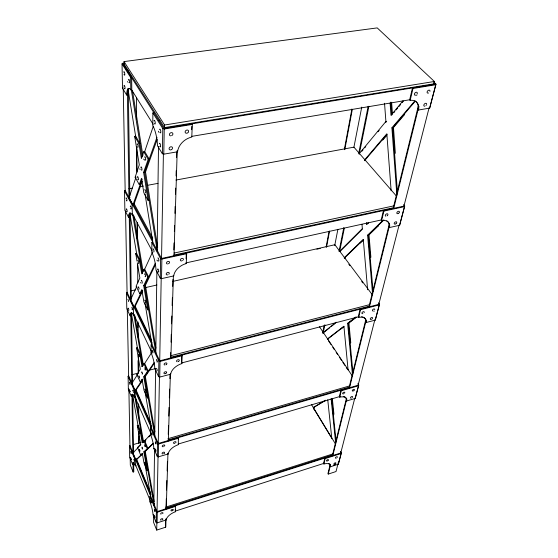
<?xml version="1.0" encoding="UTF-8"?>
<svg xmlns="http://www.w3.org/2000/svg" width="558" height="558" viewBox="0 0 558 558"><rect width="100%" height="100%" fill="white"/><g stroke="black" fill="none" stroke-linecap="round" stroke-linejoin="round"><path stroke-width="0.84" d="M175.393 505.771L175.407 511.735A10.337 5.148 -25.4 0 0 166.172 519.951L157.098 522.888L156.177 522.518L153.011 514.769A10.274 1.862 74.2 0 0 149.928 501.781L149.969 496.362L150.66 496.146L145.087 464.954M178.267 439.23L178.344 437.618L178.337 444.67A11.251 6.187 -25.8 0 0 168.216 453.94L158.298 456.883L157.286 456.5L153.813 448.513A11.125 2.246 74.8 0 0 150.444 434.257L150.493 427.763L151.239 427.547L145.045 391.904M181.636 361.396L181.915 355.09L181.873 363.586A12.36 7.575 -26.7 0 0 170.685 374.195L159.741 377.082L158.625 376.685L154.782 368.531A12.199 2.748 75.8 0 0 151.058 352.726L151.12 344.809L151.95 344.6L144.947 302.987M145.073 194.393L152.822 242.221L151.895 242.444L151.825 252.314A13.636 3.404 77.3 0 1 155.975 270.03L160.279 278.233L161.52 278.644L173.733 275.91A13.727 9.458 -28.8 0 1 186.246 263.557L186.672 253.716L186.323 253.102L186.079 258.842M153.924 112.793L152.878 112.953L152.787 125.592A15.694 4.262 79.6 0 1 157.475 145.764L162.364 153.743L163.78 154.168L177.583 151.776A15.519 12.095 -34.4 0 1 191.771 137.066L192.322 124.434L191.924 123.841M153.694 514.56L153.589 522.386L156.721 530.1L165.691 527.17L165.9 520.209M153.813 505.374L154.531 450.18M154.712 436.258L155.591 369.277M155.794 353.619L156.875 270.972M157.133 250.961L158.5 146.566M156.177 522.518L156.359 511.839L149.969 496.362M157.286 456.5L157.502 443.687L150.493 427.763M158.625 376.685L158.891 361.026L151.12 344.809M160.279 278.233L160.606 258.654L151.895 242.444M162.364 153.743L162.79 128.584L152.878 112.953M156.721 530.1L156.861 522.26M157.049 511.798L158.04 456.025M158.256 443.826L159.442 376.727M159.721 361.04L161.192 278.254M161.548 258.208L163.403 153.631M157.098 522.888L157.293 512.209L156.359 511.839M158.298 456.883L158.528 444.07L157.502 443.687M159.741 377.082L160.027 361.424L158.891 361.026M161.52 278.644L161.876 259.072L160.606 258.654M163.78 154.168L164.233 129.01L162.79 128.584M164.526 128.221L164.582 125.013L124.043 61.596L377.215 27.9L434.375 81.482L433.803 83.714M165.656 519.631L165.691 527.17M166.005 508.324L166.291 498.747M166.556 490.05L166.842 480.48M167.135 470.903L167.421 461.333M168.237 434.361L168.502 425.663M168.788 416.087L169.053 407.389M169.346 397.819L169.604 389.114M169.925 378.673L170.057 374.32M170.553 357.79L170.713 352.572M171.027 342.131L171.264 334.298M171.578 323.856L171.815 316.023M172.136 305.582L172.373 297.756M172.715 286.442L172.924 279.481M173.817 249.9L174.026 242.939M174.368 231.626L174.556 225.537M174.919 213.351L175.135 206.39M175.498 194.212L175.686 188.123M176.056 175.937L176.209 170.72M176.607 157.67L176.767 152.446M166.249 508.903L167.951 453.215M168.328 441.036L170.378 374.034M170.86 358.375L173.385 275.722M177.221 150.43L173.998 255.704L173.657 255.125L393.292 207.778L393.746 208.308M175.407 511.735L175.226 509.614M191.666 129.735L191.812 126.366M131.723 307.716C132.392 306.182 133.041 311.971 131.953 309.027M129.47 389.742L130.202 391.814L129.77 391.186M130.698 457.755L131.374 459.729L130.886 458.781M144.668 300.357C145.045 299.004 146.147 302.499 145.394 302.743M144.571 367.938C145.164 366.599 145.973 371.823 144.899 369.542M144.655 389.163C145.101 387.977 146.077 392.393 145.087 390.998M326.158 246.845L329.039 231.431M344.384 149.244L351.896 109.005M326.507 247.292L329.555 231.026M344.774 149.684L352.307 109.445M334.716 245.562L337.883 229.324M353.905 147.284L361.744 107.115M322.719 332.554L324.093 325.726M339.006 251.463L343.805 227.559M358.724 153.297L368.154 106.348M323.159 333.252L324.882 324.714M339.676 251.316L344.314 228.278M359.282 154.022L368.915 106.229M313.617 409.07L313.945 407.507L313.366 407.682M339.724 397.177L339.383 396.647L340.896 390.258L341.245 390.788L339.724 397.177A10.414 5.454 -32.1 0 1 346.748 400.944L355.202 398.433L358.738 385.062L357.817 383.674M381.644 220.529L381.205 219.998L383.444 210.554L383.89 211.084L381.644 220.529A12.799 7.91 -38.8 0 1 389.575 227.524L399.619 225.279L404.703 205.965L403.567 204.653M323.87 463.991L325.147 458.599L324.84 458.083L323.563 463.475L323.87 463.991A9.57 4.61 -30.5 0 1 330.489 466.753L338.322 464.221L341.35 452.81L340.478 451.38M358.655 317.418L360.482 309.725L360.091 309.188L358.271 316.881L358.655 317.418A11.453 6.529 -34.7 0 1 366.111 322.538L375.29 320.111L379.489 304.187L378.45 302.792M410.172 100.335L412.99 88.471L412.467 87.962L409.656 99.826L410.172 100.335A14.675 9.667 -45.5 0 1 418.598 110.017L429.674 108.099L435.965 84.139L434.068 82.354M330.238 464.263L327.958 473.561L328.257 474.077L336.014 471.538L338.601 461.417M332.317 455.809L346.448 398.328M349.155 387.336L365.776 319.713M368.894 307.033L389.261 224.19M393.209 208.134L418.354 105.846M328.257 474.077L330.545 464.772M332.84 455.474L346.797 398.837M349.503 387.852L366.167 320.222M369.291 307.542L389.707 224.7M393.662 208.636L418.87 106.355M127.852 299.339L128.556 300.399L128.396 301.655M340.764 452.977L354.797 398.126M358.041 385.473L374.885 319.657M378.554 305.31L399.075 225.146M403.825 206.586L429.088 107.854M338.322 464.221L341.35 452.81M355.202 398.433L358.738 385.062M375.29 320.111L379.489 304.187M399.619 225.279L404.703 205.965M429.674 108.099L435.965 84.139M140.211 184.454L139.27 184.628L135.127 177.228L139.298 164.847L134.673 136.368L135.643 136.208L139.953 143.504L138.984 143.671L134.673 136.368M149.098 200.294L148.149 200.475L143.608 172.345L148.212 159.316L149.202 159.142L144.71 151.546L143.727 151.713L141.397 158.625L138.984 143.671M135.852 177.646L128.982 197.916L161.541 258.452L403.936 206.125M144.55 152.013L153.29 126.234M139.27 184.628L141.495 178.344L143.838 192.782L148.149 200.475M142.151 178.985L132.86 205.135L133.753 204.96L142.22 181.259M156.972 137.254L144.571 172.171L157.14 250.249M157.663 247.48L145.533 171.997L157.14 139.521M156.275 368.461C156.931 368.008 157.712 371.405 156.847 370.896M148.602 309.613L147.751 309.816L143.706 285.661L147.793 277.152L148.672 276.956L144.682 269.165L143.811 269.361L141.732 273.901L139.584 261.095L135.733 253.576L136.598 253.395L140.449 260.907L139.584 261.095M136.71 286.505L130.53 299.939L159.727 360.81L378.798 304.368M144.362 269.863L152.515 252.139M137.296 262.839L139.856 278.003L136.103 286.198L139.821 293.731L141.809 289.595L143.908 302.011L147.751 309.816M142.283 290.174L134.032 307.242L134.834 307.06L142.75 290.76M155.305 263.243L144.564 285.466L155.808 352.628M155.926 348.164L145.422 285.271L155.473 264.576M136.006 465.609L135.343 465.804A9.898 1.758 74.7 0 0 132.525 464.165L129.672 457.19L129.456 446.191L129.902 445.479M141.021 381.832L140.267 382.035L136.898 374.551L140.302 369.236L136.591 347.899L137.366 347.704L140.846 355.216L140.065 355.418L136.591 347.899M142.778 366.39L141.997 366.592L143.873 363.663L144.662 363.46L148.254 371.216L147.465 371.426L143.776 376.859L147.438 397.966L148.205 397.756M137.359 374.802L131.793 383.444L158.263 443.464L358.096 385.243M144.18 364.207L151.678 352.558M128.821 376.259L135.169 390.642L135.238 397.198L134.52 397.394A10.707 2.106 75.4 0 0 131.451 396.626L128.354 389.498L128.835 388.78M128.354 389.498L128.103 376.448L128.591 375.729M140.267 382.035L142.067 379.377L142.834 379.175M142.381 379.838L134.987 390.691L135.713 390.495L142.674 380.326M154.071 362.686L144.55 376.65L154.726 435.449M143.776 376.859L145.324 376.448L154.413 363.174M134.318 315.144L133.522 315.333A11.746 2.553 76.4 0 0 130.174 315.835L126.785 308.644L126.485 292.901L127.015 292.183M359.003 153.987L385.906 121.47L386.68 121.33L385.578 122.662M403.022 100.782L390.991 115.318L390.098 103.16M361.933 151.197L363.028 149.872M364.681 147.884L365.783 146.552M378.094 131.688L379.168 130.398M393.829 112.709L394.855 111.467M396.152 109.898L397.798 107.917M398.893 106.599L400.532 104.611M402.179 102.63L403.274 101.312M364.381 160.188L386.834 133.801L391.137 190.787M396.857 195.028L391.911 127.838L414.999 100.712M364.548 160.704L387.071 134.29M415.25 101.235L392.692 127.698L397.491 193.145M386.771 135.406L383.018 139.8L382.258 139.939M391.911 127.838L393.467 127.559L404.487 114.655L403.692 114.795M130.265 213.247A13.12 3.132 77.9 0 0 129.491 217.285L128.619 217.46L124.88 210.331L124.504 190.976L125.097 190.285M141.32 454.756L140.63 454.958L137.554 447.621L140.672 444.356L137.289 425.447L138 425.245L141.167 432.638L140.456 432.841L137.289 425.447M140.456 432.841L142.22 442.731L144.648 440.736L147.912 448.346L143.838 451.827L147.179 470.554L147.877 470.338M137.966 447.711L132.853 453.054L157.049 511.623L340.757 452.998M140.853 444.698L137.554 447.621M143.504 441.929L151.002 434.096M144.794 441.113L145.952 439.913M148.853 436.9L151.169 434.487M339.494 251.428L362.351 228.62L361.982 224.309M366.522 222.6L366.669 224.323L368.489 222.496M340.164 251.274L362.484 229.045M368.594 222.949L366.669 224.323M128.514 89.336A15.101 3.857 80 0 0 127.656 94.923L126.68 95.062L122.509 88.255L123.165 87.606M140.63 454.958L142.283 453.354L144.006 463L147.179 470.554M142.429 453.682L135.782 460.148L142.471 454.107M153.22 443.185L144.55 451.624L153.834 503.832L154.517 503.616L153.834 503.832M143.838 451.827L145.254 451.415L153.338 443.575M344.237 257.761L363.279 239.361L367.624 289.735M372.5 293.187L367.589 235.204L383.179 220.131M344.293 258.201L363.411 239.752M383.918 219.971L368.294 235.044L373.044 291.283M363.544 240.142L359.436 243.595M367.589 235.204L369.005 234.883L378.317 225.913L377.592 226.074M122.509 88.255L122.035 63.87L122.704 63.242L124.385 63.012M416.986 94.951L416.47 95.299M322.615 333.084L336.195 322.182M323.228 332.924L329.813 327.644M331.131 326.59L335.079 323.424M327.518 338.901L343.902 326.221L348.08 369.884M352.496 375.018L347.613 323.347L355.676 317.104M327.448 339.264L343.888 326.556M356.262 316.993L348.269 323.173L352.97 373.114M343.874 326.897L340.61 329.094M347.613 323.347L348.917 323.005L356.262 317.335M313.366 407.466L325.523 400.219M313.226 407.724L325.405 400.47M374.327 311.057L373.867 311.252M353.828 390.642L353.967 390.586A1.228 0.642 -32.9 0 0 353.995 389.365A1.228 0.642 -32.9 0 0 352.314 390.46A1.228 0.642 -32.9 0 0 353.444 390.914M333.321 465.226L335.665 464.465M175.191 511.142L324.052 463.314M165.817 507.11L333.482 453.731M157.293 512.209L175.644 506.35M325.147 458.599L341.071 453.515M149.928 501.781L150.611 501.565M130.167 457.253L130.314 465.086L133.139 472.04L133.787 471.852L133.648 462.268M333.342 414.503L333.942 414.322L332.303 398.335M132.525 464.165L133.174 463.97A9.891 1.765 74.7 0 1 134.297 462.638M133.543 464.709L135.12 464.242M135.343 465.804L135.28 460.294L135.95 460.099L130.119 445.995M153.813 448.513L154.559 448.297M324.819 400.825L325.412 400.651M178.183 444.035L340.429 396.34M167.958 438.693L349.915 385.822M168.07 439.927L349.182 387.21L349.531 387.74M158.528 444.07L178.616 438.211M341.245 390.788L358.445 385.773M139.047 442.836L140.714 442.355M143.204 441.636L145.701 440.918M133.32 444.566L140.846 442.389M142.22 442.731L142.932 442.529L134.883 397.296L133.934 395.127M150.444 434.257L151.183 434.047M134.883 397.296L135.608 397.101M131.451 396.626L132.169 396.431A10.707 2.113 75.4 0 1 133.083 394.227M350.131 342.933L350.773 342.758L348.917 323.005M134.52 397.394L134.436 390.83L135.169 390.642M327.602 339.222L328.223 339.055M136.898 374.551L137.652 374.348M132.107 374.69L138 373.156M148.944 370.303L155.675 368.552M359.178 316.637L181.573 362.965L181.873 363.586M170.427 355.788L369.654 304.64M160.027 361.424L182.222 355.704M360.482 309.725L379.196 304.898M151.058 352.726L151.881 352.517M172.492 510.647L172.638 510.612A1.221 0.614 -25.3 0 0 172.868 509.391A1.221 0.614 -25.3 0 0 171.055 510.256A1.221 0.614 -25.3 0 0 172.094 510.814M132.888 313.038L133.927 315.228L134.722 315.04M130.174 315.835L130.956 315.647A11.739 2.56 76.4 0 1 131.43 312.975M370.184 257.405L370.889 257.245L369.005 234.883M126.485 292.901L133.425 307.395L134.227 307.207L127.273 292.72M344.453 258.173L345.13 258.019M139.821 293.731L140.658 293.543M143.706 285.661L145.422 285.271M316.874 249.182L320.271 248.415M130.642 290.948L135.727 289.797M145.045 287.691L156.91 285.005M173.015 281.358L334.877 244.725L372.367 294.819M186.456 262.797L381.219 219.971M161.876 259.072L186.672 253.716M383.89 211.084L404.397 206.655M174.11 253.06L393.843 205.867M128.619 217.46A13.127 3.118 77.9 0 1 132.309 215.088L133.195 214.921M124.504 190.976L132.19 205.288L133.083 205.114L125.383 190.815M394.576 153.394L395.343 153.255L393.467 127.559M128.863 188.75L132.281 188.123M139.988 186.7L143.406 186.065M147.689 185.277L157.956 183.373M175.93 180.053L353.925 147.159L396.41 196.032M135.127 177.228L136.054 177.053M143.608 172.345L145.533 171.997M191.289 136.445L410.667 99.61M164.233 129.01L192.322 124.434M412.99 88.471L435.659 84.774M164.582 125.013L434.375 81.482M433.761 83.867L164.533 127.594L124.085 64.093M158.835 120.472L159.895 120.298M126.68 95.062A15.101 3.843 80 0 1 130.788 89.859L131.786 89.712L131.653 78.127M122.035 63.87L130.642 77.443L131.646 77.304L123.025 63.738M127.05 70.441L128.04 70.301M124.42 63.507L122.781 63.724L163.85 128.41L435.135 84.23L433.964 83.128M157.774 261.053L156.84 260.084M144.571 160.069L143.594 159.072M133.488 392.56L132.992 390.175L132.902 390.733M139.626 433.817L139.144 431.494L139.082 432.269M140.923 283.032L140.463 282.474M433.859 83.086L435.128 84.272M423.341 85.562L423.864 86.065M418.598 110.017L418.088 109.508A14.661 9.674 -45.5 0 0 415.717 101.34M159.03 132.469L158.381 131.221M138.712 289.344C139.925 289.483 137.798 284.782 138.182 287.788M128.549 310.485C129.519 310.855 127.998 306.593 128.019 308.7M389.575 227.524L389.135 226.994A12.792 7.917 -38.8 0 0 386.757 220.773M152.634 352.998C153.869 353.43 151.783 348.534 152.104 351.407M139.047 356.827C140.037 357.371 138.544 353.033 138.51 355.028M348.834 264.276L349.859 265.65M361.71 281.497L362.742 282.871M369.487 306.754L369.096 306.223L170.567 357.315L170.874 357.929M139.263 378.059C140.197 378.638 138.823 374.446 138.74 376.287M366.111 322.538L365.727 322.001A11.446 6.536 -34.7 0 0 363.384 317.153M140.121 169.59L139.814 168.739M151.867 435.01C152.829 435.805 151.448 431.487 151.344 433.231M319.483 326.744L352.147 375.722M328.509 340.847L330.908 344.446M332.826 347.327L334.263 349.482M336.181 352.363L337.625 354.525M339.543 357.406L341.461 360.287M342.898 362.442L344.823 365.323M346.26 367.485L347.697 369.64M155.787 443.952C156.763 444.789 155.375 440.415 155.257 442.152M177.583 125.473L177.967 126.066M346.748 400.944L346.406 400.414A10.407 5.454 -32.1 0 0 343.33 396.382M177.2 151.176L177.583 151.776M131.332 89.371L153.206 124.399M311.406 404.397L335.63 444.238M313.429 408.051L331.25 437.367M332.826 455.53L332.512 455.014L166.005 508.101L166.256 508.687M330.489 466.753L330.19 466.237A9.57 4.61 -30.5 0 0 328.627 463.377M143.727 151.713L148.212 159.316M154.712 517.538C155.542 518.501 154.413 514.567 154.231 515.885M185.898 262.944L186.246 263.557M156.847 361.877C158.144 363.46 156.561 357.824 156.393 360.161M173.398 275.296L173.733 275.91M134.129 203.726L152.697 238.064M133.543 204.57L152.759 240.198M132.365 213.784L152.167 251.009M142.025 373.902C143.162 375.388 141.725 370.212 141.606 372.319M143.811 269.361L147.793 277.152M127.656 82.068L127.461 81.538M129.742 384.127C130.858 385.487 129.149 380.326 129.4 382.941M170.392 373.581L170.685 374.195M130.718 296.968L131.472 298.523M135.21 306.293L151.316 339.724M134.673 306.726L152.174 343.121M133.641 314.168L151.588 351.889M139.619 451.108C140.839 452.405 138.6 447.014 139.423 450.55M143.873 363.663L147.465 371.426M134.22 461.082C135.21 462.603 133.76 457.755 133.899 459.966M154.699 511.309C155.968 512.914 153.715 507.229 154.496 510.737M147.438 397.966L143.957 390.244L142.067 379.377M167.951 453.34L168.216 453.94M132.044 380.912L132.741 382.509M135.908 389.665L151.037 423.864M135.301 389.554L151.65 426.57M128.103 376.448L134.436 390.83M134.652 396.306L150.848 433.273M143.929 440.946L147.193 448.555M166.172 519.951L165.928 519.365A10.337 5.148 -25.4 0 1 166.096 518.647M127.28 309.09L128.682 378.024M133.118 450.857L133.781 452.447M136.417 458.815L150.262 492.247M136.138 459.199L150.911 494.89M129.456 446.191L135.28 460.294M135.245 464.2L150.458 501.189M155.452 450.627C156.617 453.159 155.494 447.523 155.152 449.364M130.865 452.901C131.821 455.105 130.816 450.208 130.607 451.792M155.556 443.429L155.361 442.773M144.766 445.842C145.826 448.897 145.052 443.338 144.578 444.942M142.046 448.234C143.085 451.241 142.318 445.786 141.858 447.349M144.836 463.426C146.036 466.6 144.808 460.441 144.689 462.819M150.925 502.054C152.104 505.262 150.946 499.277 150.786 501.454M154.51 517.036L154.273 516.143M135.761 397.952L143.636 442.32M145.254 451.415L154.217 501.9M132.469 394.29L138.356 427.247M131.339 313.017L137.68 349.51M134.869 315.891L143.406 365.337M145.324 376.448L154.894 431.822M133.927 315.228L142.639 365.588M140.065 355.418L141.997 366.592M135.733 253.576L137.017 261.158M133.781 215.653L143.169 271.816M132.755 214.976L142.59 273.713M129.777 212.87L136.682 253.883M127.956 88.813L135.831 137.401M132.427 90.452L142.918 155.717M131.297 89.74L142.095 156.798M327.762 399.807L331.822 438.734M331.703 398.51L336.153 441.838M331.103 398.733L335.651 442.892M384.532 103.265L385.906 121.47M391.618 102.274L392.49 114.202M390.816 102.163L391.772 115.185M123.255 88.973L125.166 190.836M125.543 210.861L127.091 293.571M128.891 389.345L129.972 446.805M124.043 61.596L124.099 64.707M128.326 90.34L129.84 195.732M130.112 214.893L131.318 299.381M131.521 313.324L132.525 383.876M132.678 394.325L133.508 452.684M127.391 93.088L128.989 198.502M129.226 214.181L130.537 300.427M130.746 314.363L131.807 384.057M131.96 394.513L132.86 453.745M133.006 463.328L133.139 472.04M130.642 77.443L130.788 89.859M132.19 205.288L132.309 215.088M133.425 307.395L133.522 315.333M136.466 97.301L136.619 119.07M136.822 146.935L137.003 172.192M137.359 222.705L137.47 238.378M137.659 264.506L137.791 282.794M138.07 321.987L138.182 337.66M138.314 355.948L138.44 373.365M138.656 403.846L138.754 417.782M138.865 433.454L138.935 443.038M136.55 150.793L136.696 170.825M137.087 223.074L137.205 238.747M137.833 323.215L137.861 327.574M138.105 360.663L138.189 371.984M138.67 436.426L138.719 443.394M339.383 396.647A10.407 5.454 -32.1 0 1 340.457 396.424M351.373 398.126A1.214 0.635 -32.7 0 1 350.564 397.512A1.214 0.635 -32.7 0 1 352.119 396.494A1.214 0.635 -32.7 0 1 352.391 397.463M343.805 393.739A1.228 0.649 -32.5 0 1 342.64 393.362A1.228 0.649 -32.5 0 1 344.181 392.197A1.228 0.649 -32.5 0 1 344.551 393.174M126.024 198.243A1.541 0.363 78.3 0 1 126.589 198.467A1.541 0.363 78.3 0 1 126.952 200.594A1.541 0.363 78.3 0 1 126.387 200.371M130.314 206.586A1.555 0.37 78.1 0 1 130.823 206.341A1.555 0.37 78.1 0 1 131.276 208.594A1.555 0.37 78.1 0 1 130.684 208.434M126.206 209.417A1.521 0.356 78.1 0 1 126.701 209.187A1.521 0.356 78.1 0 1 127.14 211.391A1.521 0.356 78.1 0 1 126.575 211.231M159.581 129.637A1.897 0.53 79.8 0 1 160.306 129.609A1.897 0.53 79.8 0 1 160.795 132.127A1.897 0.53 79.8 0 1 160.153 132.588M154.064 120.856A1.883 0.516 79.9 0 1 154.817 120.919A1.883 0.516 79.9 0 1 155.229 123.541A1.883 0.516 79.9 0 1 154.475 123.478M159.386 143.755A1.869 0.523 79.5 0 1 160.153 143.873A1.869 0.523 79.5 0 1 160.564 146.475A1.869 0.523 79.5 0 1 159.797 146.349M171.222 149.767A1.834 1.451 -32.7 0 1 169.109 148.372A1.834 1.451 -32.7 0 1 171.836 146.907A1.834 1.451 -32.7 0 1 171.641 149.537M187.244 133.097A1.848 1.472 -35.2 0 1 185.123 131.932A1.848 1.472 -35.2 0 1 187.362 130.042A1.848 1.472 -35.2 0 1 188.325 132.183M188.032 132.56A1.848 1.472 -35.2 0 1 187.669 132.867M170.664 135.852A1.862 1.493 -33.7 0 1 169.744 133.571A1.862 1.493 -33.7 0 1 172.617 133.09A1.862 1.493 -33.7 0 1 171.571 135.699M165.628 373.581A1.465 0.9 -25.8 0 1 163.926 373.19A1.465 0.9 -25.8 0 1 165.44 371.747A1.465 0.9 -25.8 0 1 166.619 372.646M166.472 372.918A1.465 0.9 -25.8 0 1 165.963 373.4M177.214 361.758A1.465 0.914 -26.6 0 1 176.83 360.454A1.465 0.914 -26.6 0 1 178.846 359.743A1.465 0.914 -26.6 0 1 178.881 361.172M178.588 361.403A1.465 0.914 -26.6 0 1 178.253 361.584M164.798 364.988A1.479 0.921 -25.9 0 1 164.387 363.683A1.479 0.921 -25.9 0 1 166.423 362.965A1.479 0.921 -25.9 0 1 166.479 364.395M166.186 364.625A1.479 0.921 -25.9 0 1 165.852 364.813M395.524 223.995A1.493 0.914 -39.6 0 1 394.22 223.235A1.493 0.914 -39.6 0 1 396.082 221.77A1.493 0.914 -39.6 0 1 396.417 223.291M396.159 223.57A1.493 0.914 -39.6 0 1 395.852 223.814M385.731 216.148A1.521 0.942 -39.7 0 1 385.648 214.642A1.521 0.942 -39.7 0 1 387.51 213.826A1.521 0.942 -39.7 0 1 387.587 215.332M387.329 215.625A1.521 0.942 -39.7 0 1 387.015 215.869M398.489 213.358A1.514 0.935 -40.1 0 1 396.808 213.051A1.514 0.935 -40.1 0 1 398.412 211.301A1.514 0.935 -40.1 0 1 399.263 212.514M399.068 212.828A1.514 0.935 -40.1 0 1 398.803 213.114M162.685 453.912A1.332 0.732 -25.2 0 1 162.259 452.963A1.332 0.732 -25.2 0 1 163.961 452.168A1.332 0.732 -25.2 0 1 164.394 453.117M164.192 453.34A1.332 0.732 -25.2 0 1 163.627 453.71M174.717 443.352A1.332 0.746 -25.7 0 1 173.552 442.689A1.332 0.746 -25.7 0 1 175.4 441.664A1.332 0.746 -25.7 0 1 175.603 442.857M163.48 446.651A1.339 0.746 -25.2 0 1 162.294 445.988A1.339 0.746 -25.2 0 1 164.143 444.956A1.339 0.746 -25.2 0 1 164.373 446.149M128.863 88.75A15.101 3.857 80 0 1 129.261 88.373M123.743 72.205A1.779 0.446 80.4 0 1 124.42 72.254A1.779 0.446 80.4 0 1 124.755 74.835A1.779 0.446 80.4 0 1 124.022 74.333M128.542 80.226A1.8 0.46 80.3 0 1 129.114 79.62A1.8 0.46 80.3 0 1 129.623 82.207A1.8 0.46 80.3 0 1 128.968 82.361M123.981 86.295A1.751 0.439 80.2 0 1 124.525 85.709A1.751 0.439 80.2 0 1 125.027 88.241A1.751 0.439 80.2 0 1 124.392 88.373M424.875 106.187A1.716 1.116 -46.2 0 1 423.85 104.988A1.716 1.116 -46.2 0 1 425.601 103.307A1.716 1.116 -46.2 0 1 426.626 104.513M426.256 105.26A1.716 1.116 -46.2 0 1 425.963 105.602M415.863 95.097A1.751 1.151 -46.8 0 1 414.392 94.093A1.751 1.151 -46.8 0 1 416.317 92.23A1.751 1.151 -46.8 0 1 417.119 93.883M428.544 92.991A1.744 1.137 -47 0 1 427.093 92.105A1.744 1.137 -47 0 1 428.788 90.173A1.744 1.137 -47 0 1 429.946 91.393M361.584 316.679A11.446 6.536 -34.7 0 1 362.533 316.86M371.182 319.448A1.339 0.76 -35.3 0 1 370.296 318.723A1.339 0.76 -35.3 0 1 371.851 317.523A1.339 0.76 -35.3 0 1 372.472 318.458M372.067 318.96A1.339 0.76 -35.3 0 1 371.788 319.169M362.853 313.631A1.353 0.781 -35.3 0 1 361.933 312.892A1.353 0.781 -35.3 0 1 363.516 311.671A1.353 0.781 -35.3 0 1 364.151 312.626M373.044 310.952A1.353 0.774 -35.7 0 1 372.472 310.081A1.353 0.774 -35.7 0 1 373.916 308.965A1.353 0.774 -35.7 0 1 374.732 309.648M160.878 520.161A1.221 0.614 -24.9 0 1 160.83 519.296A1.221 0.614 -24.9 0 1 162.357 518.682A1.221 0.614 -24.9 0 1 162.671 519.449M162.245 519.826A1.221 0.614 -24.9 0 1 161.973 519.979M161.018 514.169A1.235 0.621 -25 0 1 161.039 513.221A1.235 0.621 -25 0 1 162.664 512.704A1.235 0.621 -25 0 1 162.636 513.653M157.858 258.012A1.639 0.425 77.4 0 1 158.772 259.575A1.639 0.425 77.4 0 1 158.451 260.97M152.948 249.112A1.625 0.412 77.5 0 1 153.792 250.026A1.625 0.412 77.5 0 1 153.715 251.965M157.642 269.828A1.618 0.412 77.2 0 1 158.088 269.137A1.618 0.412 77.2 0 1 158.709 271.418A1.618 0.412 77.2 0 1 158.151 271.711M167.7 274.871A1.625 1.13 -27.6 0 1 166.256 273.685A1.625 1.13 -27.6 0 1 168.523 272.45A1.625 1.13 -27.6 0 1 168.795 274.278M181.824 260.893A1.632 1.144 -28.9 0 1 180.346 259.889A1.632 1.144 -28.9 0 1 182.18 258.389A1.632 1.144 -28.9 0 1 183.338 259.658M182.919 260.293A1.632 1.144 -28.9 0 1 182.592 260.558M167.574 263.962A1.646 1.158 -27.9 0 1 166.751 262.253A1.646 1.158 -27.9 0 1 169.29 261.702A1.646 1.158 -27.9 0 1 168.376 263.788M141.279 280.834A1.493 0.349 77 0 1 141.676 280.541A1.493 0.349 77 0 1 142.213 282.313A1.493 0.349 77 0 1 142.004 283.227M137.861 260.802A1.507 0.356 77.3 0 1 138.405 261.053A1.507 0.356 77.3 0 1 138.809 263.048A1.507 0.356 77.3 0 1 138.335 263.139M144.578 274.285A1.528 0.37 77.1 0 1 145.073 274.118A1.528 0.37 77.1 0 1 145.568 276.224A1.528 0.37 77.1 0 1 145.073 276.384M334.5 464.221A1.116 0.537 -30.9 0 1 334.047 463.572A1.116 0.537 -30.9 0 1 335.484 462.763A1.116 0.537 -30.9 0 1 335.679 463.559M335.26 463.914A1.116 0.537 -30.9 0 1 335.009 464.061M327.337 461.02A1.13 0.551 -30.8 0 1 326.521 460.608A1.13 0.551 -30.8 0 1 327.832 459.632A1.13 0.551 -30.8 0 1 328.418 460.217M328.09 460.601A1.13 0.551 -30.8 0 1 327.853 460.769M336.258 458.16A1.123 0.544 -31.1 0 1 335.456 457.741A1.123 0.544 -31.1 0 1 336.767 456.765A1.123 0.544 -31.1 0 1 337.339 457.358M144.71 189.978A1.681 0.432 78.5 0 1 145.282 189.992A1.681 0.432 78.5 0 1 145.771 192.091A1.681 0.432 78.5 0 1 145.373 192.796M140.895 167.616A1.702 0.432 78.9 0 1 141.425 167.17A1.702 0.432 78.9 0 1 141.969 169.493A1.702 0.432 78.9 0 1 141.432 169.939M137.059 144.285A1.723 0.439 79.3 0 1 137.666 144.292A1.723 0.439 79.3 0 1 138.119 146.573A1.723 0.439 79.3 0 1 137.589 146.956M137.373 177.284A1.66 0.418 78.7 0 1 137.931 176.956A1.66 0.418 78.7 0 1 138.405 179.348A1.66 0.418 78.7 0 1 137.763 179.257M144.613 157.154A1.744 0.453 79.1 0 1 145.247 157.196A1.744 0.453 79.1 0 1 145.701 159.511A1.744 0.453 79.1 0 1 145.15 159.867M132.518 383.255L131.793 383.444L132.518 383.255M129.868 197.748L128.982 197.916L129.868 197.748"/></g></svg>
